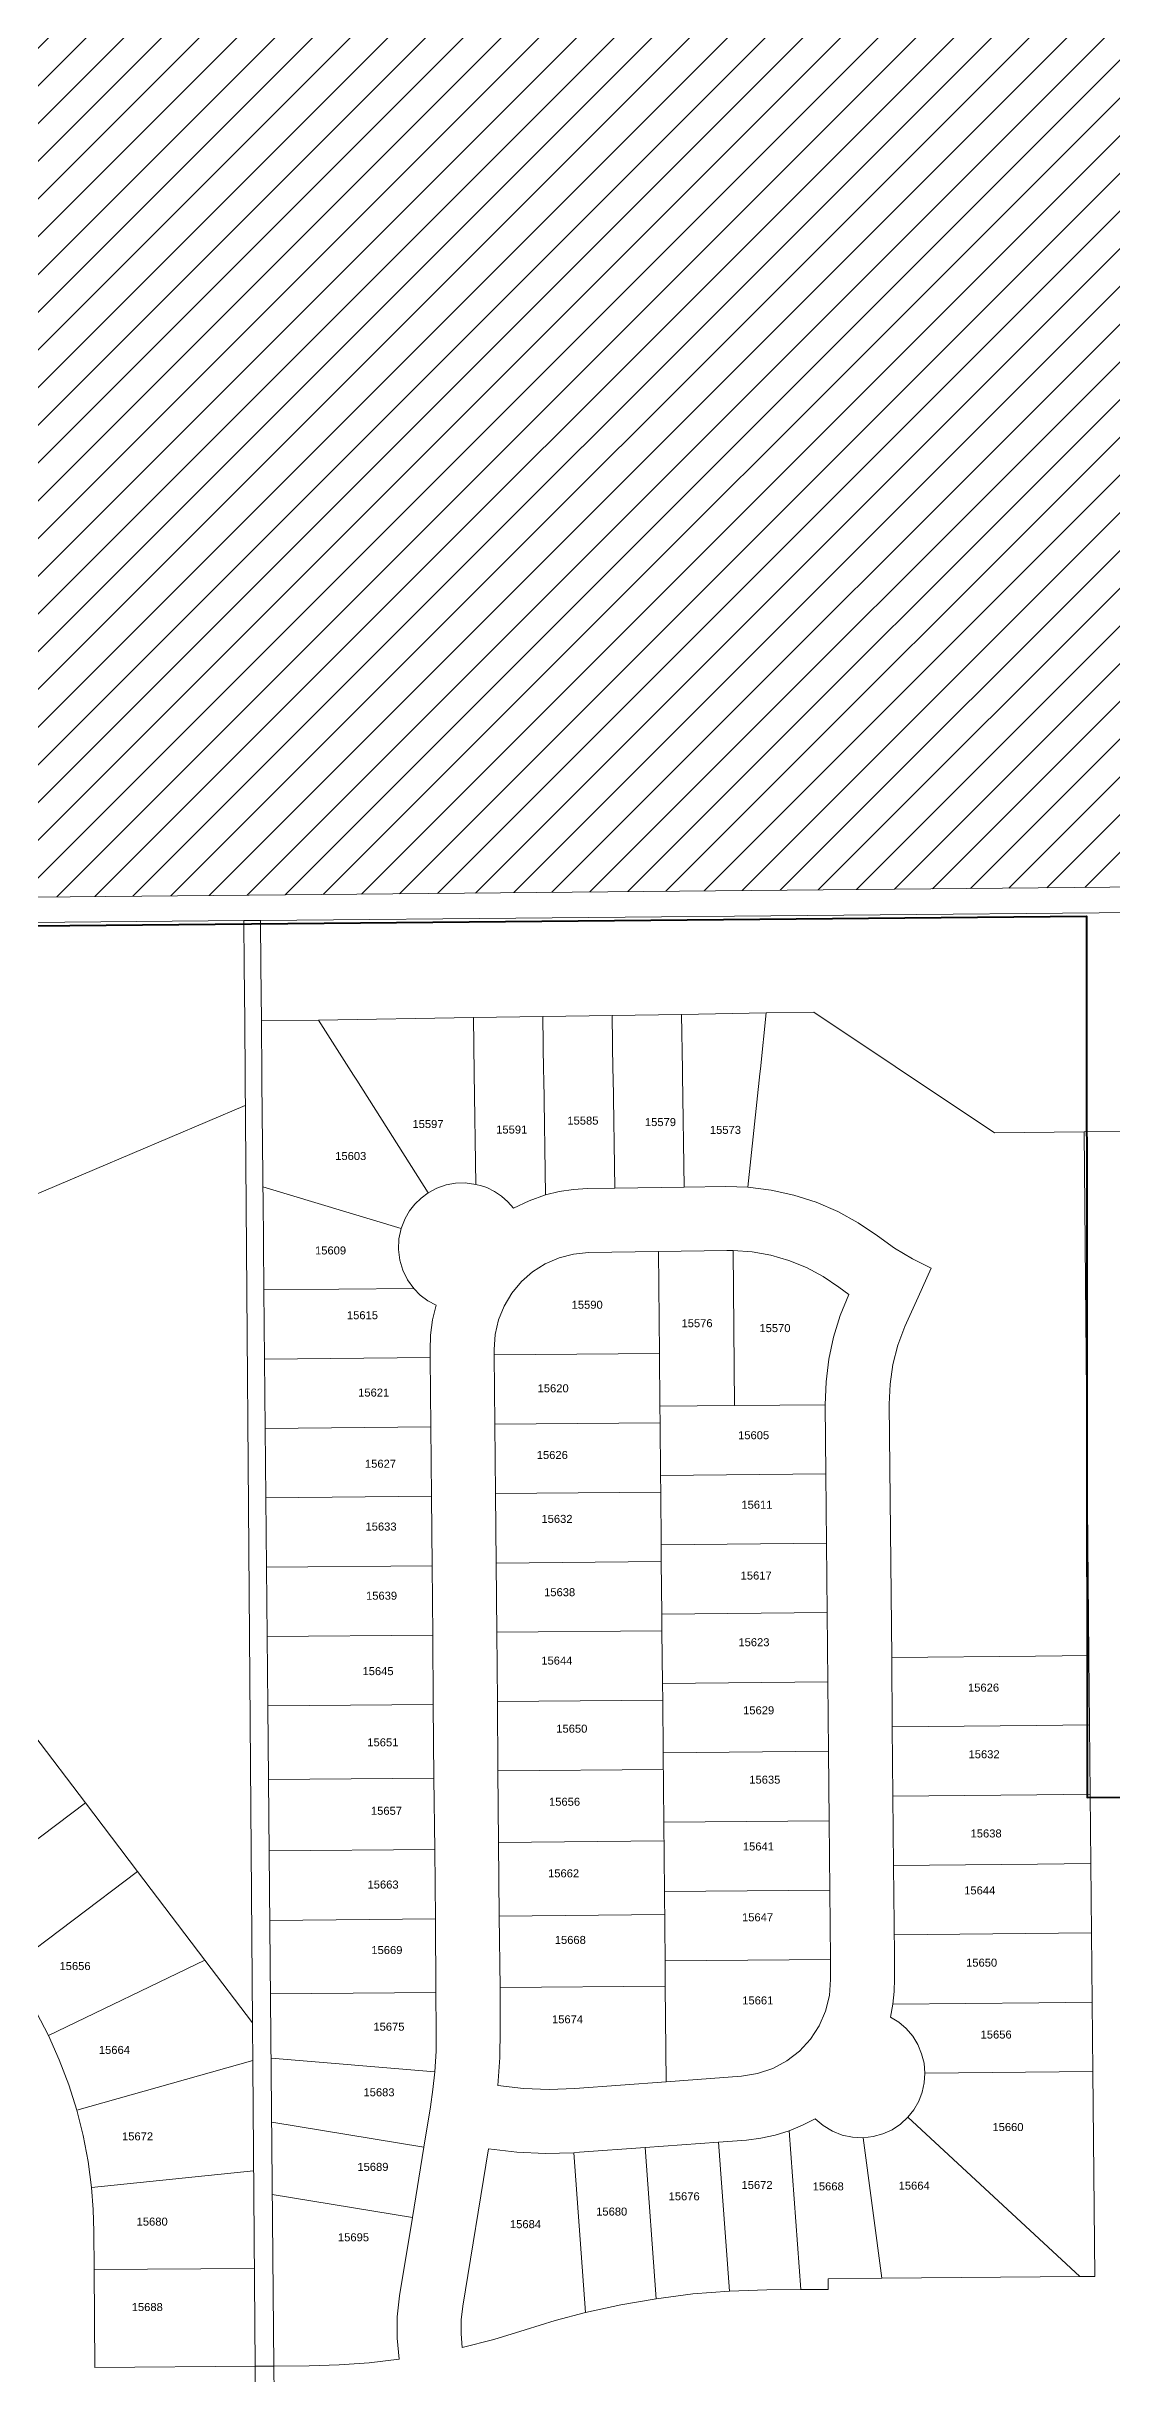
# Model space of a CAD drawing. Header units: feet. Extents: x 865220 to 2843432, y -2240498 to 970288.
# Drawn here: x 2834922 to 2835920, y 956462 to 958643 of the extents above; entities that cross this region are included whole.
import ezdxf
from ezdxf.enums import TextEntityAlignment as Align

# ---------------------------------------------------------------- set-up
doc = ezdxf.new("R2010")
doc.units = ezdxf.units.FT
doc.header["$LTSCALE"] = 0.015
doc.header["$MEASUREMENT"] = 0
for name, color, linetype in [('Dakota County Addresses', 7, 'Continuous'), ('Dakota County Parcels', 7, 'Continuous'), ('NOTES', 7, 'Continuous')]:
    doc.layers.add(name, color=color, linetype=linetype)
doc.layers.add('WORK BOUNDARY', color=110, linetype='Continuous', lineweight=40)
doc.styles.add('Dimensions 100', font='arial.ttf')

# ---------------------------------------------------------------- blocks, each defined once
blk = doc.blocks.new('ACMAP_ANN_TEMPLATE_Dakota County Addresses')
at = {"layer": 'Dakota County Addresses', "style": 'Dimensions 100'}
blk.add_attdef('DakotaCountyAddress', text='', height=50, dxfattribs=at).set_placement((0, 0), align=Align.CENTER)

msp = doc.modelspace()

# ---------------------------------------------------------------- hatches: boundary and pattern name
at = {"layer": 'NOTES', "ltscale": 100, "transparency": 33554623}
h = msp.add_hatch(dxfattribs=at)
h.set_pattern_fill('ANSI31', color=6, scale=200)
h.paths.add_polyline_path([(2833291, 960361.2), (2833296.4, 957830.4), (2835951.9, 957855.1), (2835952.1, 957633.8), (2836002.1, 957634.3), (2836007.8, 957015.8), (2836586.1, 957020.6), (2836586.1, 957030.6), (2836807.6, 957032.5), (2836807.5, 957043.6), (2836930.1, 957044.6), (2836931.4, 957054.2), (2836974.5, 957136.1), (2836974.5, 957242.6), (2836961.5, 957840.1), (2836959.6, 957945.6), (2838473.8, 957959.4), (2838405, 960436.1), (2838375.5, 960450.2), (2836960.4, 960390.3)])

# ---------------------------------------------------------------- linework, layer by layer
at = {"layer": 'Dakota County Parcels', "lineweight": 5, "ltscale": 100}
for p, q in [((2835122.2, 957823.5), (2835942.3, 957830.9)), ((2835106.7, 957823.4), (2835122.2, 957823.5)), ((2835106.7, 957823.4), (2835107, 957781)), ((2835122.6, 957781.2), (2835122.2, 957823.5)), ((2835107, 957781), (2835107.4, 957729)), ((2835123.1, 957729.4), (2835122.6, 957781.2)), ((2835107.4, 957729), (2835107.8, 957677)), ((2835176.6, 957730.2), (2835123.1, 957729.4)), ((2835123.1, 957729.2), (2835123.1, 957729.4)), ((2835123.6, 957677.3), (2835123.1, 957729.2)), ((2835321.8, 957732.5), (2835176.6, 957730.2)), ((2835176.6, 957730.2), (2835209.4, 957678.6)), ((2835386.8, 957733.5), (2835321.8, 957732.5)), ((2835321.8, 957732.5), (2835322.6, 957680.4)), ((2835451.8, 957734.5), (2835386.8, 957733.5)), ((2835386.8, 957733.5), (2835387.6, 957681.4)), ((2835516.8, 957735.5), (2835451.8, 957734.5)), ((2835451.8, 957734.5), (2835452.6, 957682.4)), ((2835596.2, 957736.8), (2835516.8, 957735.5)), ((2835516.8, 957735.5), (2835517.6, 957683.4)), ((2835596.2, 957736.8), (2835590.8, 957684.5)), ((2835640.7, 957737.5), (2835596.2, 957736.8)), ((2835717.2, 957686.5), (2835640.7, 957737.5)), ((2835107.8, 957677), (2835117.1, 956468.6)), ((2835123.6, 957672.4), (2835123.6, 957677.3)), ((2835209.4, 957678.6), (2835212.4, 957673.8)), ((2835212.4, 957673.8), (2835279.3, 957568.2)), ((2835322.6, 957680.4), (2835324.2, 957576.2)), ((2835387.6, 957681.4), (2835387.7, 957676.5)), ((2835387.7, 957676.5), (2835389.4, 957566.3)), ((2835452.6, 957682.4), (2835452.7, 957677.5)), ((2835452.7, 957677.5), (2835454.3, 957572.6)), ((2835517.6, 957683.4), (2835517.7, 957678.6)), ((2835517.7, 957678.6), (2835519.3, 957573.6)), ((2835590.2, 957679.7), (2835579.1, 957573.6)), ((2835590.8, 957684.5), (2835590.2, 957679.7)), ((2835810.3, 957624.5), (2835717.2, 957686.5)), ((2835124.4, 957584.4), (2835123.6, 957672.4)), ((2835894.2, 957625.3), (2835810.3, 957624.5)), ((2835994.2, 957626.2), (2835894.2, 957625.3)), ((2835898.7, 957134.6), (2835894.2, 957625.3)), ((2835124.5, 957573.9), (2835124.4, 957584.4)), ((2835124.6, 957563.5), (2835124.5, 957573.9)), ((2835124.5, 957573.9), (2835254.1, 957534.9)), ((2835324.2, 957576.2), (2835314.2, 957577.5)), ((2835454.3, 957572.6), (2835428.8, 957572.2)), ((2835519.3, 957573.6), (2835454.3, 957572.6)), ((2835558.3, 957574.2), (2835519.3, 957573.6)), ((2835579.1, 957573.6), (2835558.3, 957574.2)), ((2835125.4, 957477.3), (2835124.6, 957563.5)), ((2835257.8, 957544.3), (2835254.1, 957534.9)), ((2835254.1, 957534.9), (2835252, 957525.1)), ((2835495.2, 957513.2), (2835429.7, 957512.2)), ((2835559.3, 957514.2), (2835495.2, 957513.2)), ((2835495.2, 957513.2), (2835496.1, 957417.8)), ((2835565.2, 957514.2), (2835559.3, 957514.2)), ((2835565.2, 957514.2), (2835566.6, 957369)), ((2835125.4, 957477.3), (2835265.9, 957478.6)), ((2835126, 957412.3), (2835125.4, 957477.3)), ((2835664.3, 957479.9), (2835673.7, 957473.1)), ((2835126, 957412.3), (2835281.2, 957413.8)), ((2835126.6, 957347.3), (2835126, 957412.3)), ((2835281.1, 957420.8), (2835281.2, 957413.8)), ((2835281.2, 957413.8), (2835281.8, 957348.8)), ((2835341.1, 957421.4), (2835341.2, 957416.3)), ((2835341.2, 957416.3), (2835496.1, 957417.8)), ((2835341.2, 957416.3), (2835341.8, 957351.3)), ((2835496.1, 957417.8), (2835496.6, 957368.3)), ((2835496.6, 957368.3), (2835566.6, 957369)), ((2835496.6, 957368.3), (2835496.7, 957352.8)), ((2835566.6, 957369), (2835651.6, 957369.7)), ((2835651.6, 957369.7), (2835652.2, 957304.8)), ((2835711.6, 957370.3), (2835713.8, 957132.8)), ((2835126.6, 957347.3), (2835281.8, 957348.8)), ((2835127.2, 957282.4), (2835126.6, 957347.3)), ((2835281.8, 957348.8), (2835282.4, 957283.8)), ((2835341.8, 957351.3), (2835496.7, 957352.8)), ((2835341.8, 957351.3), (2835342.4, 957286.3)), ((2835496.7, 957352.8), (2835497.2, 957303.3)), ((2835497.2, 957303.3), (2835652.2, 957304.8)), ((2835497.2, 957303.3), (2835497.3, 957287.8)), ((2835652.2, 957304.8), (2835652.8, 957239.8)), ((2835127.2, 957282.4), (2835282.4, 957283.8)), ((2835127.8, 957217.4), (2835127.2, 957282.4)), ((2835282.4, 957283.8), (2835283, 957218.8)), ((2835342.4, 957286.3), (2835497.3, 957287.8)), ((2835342.4, 957286.3), (2835343, 957221.3)), ((2835497.3, 957287.8), (2835497.8, 957238.3)), ((2835497.8, 957238.3), (2835652.8, 957239.8)), ((2835497.8, 957238.3), (2835497.9, 957222.8)), ((2835652.8, 957239.8), (2835653.4, 957174.8)), ((2835127.8, 957217.4), (2835283, 957218.8)), ((2835128.4, 957152.4), (2835127.8, 957217.4)), ((2835283, 957218.8), (2835283.6, 957153.8)), ((2835343, 957221.3), (2835497.9, 957222.8)), ((2835343, 957221.3), (2835343.6, 957156.4)), ((2835497.9, 957222.8), (2835498.4, 957173.3)), ((2835498.4, 957173.3), (2835653.4, 957174.8)), ((2835498.4, 957173.3), (2835498.5, 957157.8)), ((2835653.4, 957174.8), (2835654, 957109.8)), ((2835128.4, 957152.4), (2835283.6, 957153.8)), ((2835129, 957087.4), (2835128.4, 957152.4)), ((2835283.6, 957153.8), (2835284.2, 957088.8)), ((2835343.6, 957156.4), (2835498.5, 957157.8)), ((2835343.6, 957156.4), (2835344.2, 957091.4)), ((2835498.5, 957157.8), (2835499, 957108.3)), ((2835848.7, 957134.1), (2835713.8, 957132.8)), ((2835713.8, 957132.8), (2835714.4, 957067.8)), ((2835898.7, 957134.6), (2835848.7, 957134.1)), ((2835899.3, 957069.6), (2835898.7, 957134.6)), ((2835499, 957108.3), (2835654, 957109.8)), ((2835499, 957108.3), (2835499.2, 957092.8)), ((2835654, 957109.8), (2835654.6, 957044.8)), ((2835129, 957087.4), (2835284.2, 957088.8)), ((2835134.8, 956468.7), (2835129, 957087.4)), ((2835284.2, 957088.8), (2835284.8, 957019.8)), ((2835284.2, 957088.8), (2835284.2, 957088.8)), ((2835344.2, 957091.4), (2835499.2, 957092.8)), ((2835344.2, 957091.4), (2835344.8, 957026.4)), ((2835344.2, 957091.4), (2835344.2, 957091.4)), ((2835499.2, 957092.8), (2835499.6, 957043.4)), ((2835849.3, 957069.1), (2835714.4, 957067.8)), ((2835714.4, 957067.8), (2835715, 957002.9)), ((2835899.3, 957069.6), (2835849.3, 957069.1)), ((2835899.9, 957004.6), (2835899.3, 957069.6)), ((2834909.8, 957060.3), (2834958.1, 956996.6)), ((2835499.6, 957043.4), (2835654.6, 957044.8)), ((2835499.6, 957043.4), (2835500.2, 956978.4)), ((2835654.6, 957044.8), (2835655.2, 956979.8)), ((2835129.7, 957018.4), (2835284.8, 957019.8)), ((2835284.8, 957019.8), (2835285.5, 956952.8)), ((2835499.8, 957027.8), (2835344.8, 957026.4)), ((2835344.8, 957026.4), (2835345.4, 956959.4)), ((2835850, 957004.1), (2835715, 957002.9)), ((2835715, 957002.9), (2835715.6, 956937.9)), ((2835899.9, 957004.6), (2835850, 957004.1)), ((2835900.5, 956939.6), (2835899.9, 957004.6)), ((2834837.8, 956905.6), (2834958.1, 956996.6)), ((2834958.1, 956996.6), (2835006.9, 956932.3)), ((2835500.2, 956978.4), (2835655.2, 956979.8)), ((2835500.2, 956978.4), (2835500.8, 956913.4)), ((2835655.2, 956979.8), (2835655.8, 956914.8)), ((2835500.4, 956960.8), (2835345.4, 956959.4)), ((2835345.4, 956959.4), (2835346, 956890.4)), ((2835006.9, 956932.3), (2834886.3, 956841.1)), ((2835006.9, 956932.3), (2835070, 956849.1)), ((2835130.3, 956951.4), (2835285.5, 956952.8)), ((2835285.5, 956952.8), (2835286.1, 956887.9)), ((2835850.6, 956939.1), (2835715.6, 956937.9)), ((2835715.6, 956937.9), (2835716.1, 956882.9)), ((2835900.5, 956939.6), (2835850.6, 956939.1)), ((2835901.2, 956874.6), (2835900.5, 956939.6)), ((2835500.8, 956913.4), (2835655.8, 956914.8)), ((2835500.8, 956913.4), (2835501.4, 956848.4)), ((2835655.8, 956914.8), (2835656.4, 956849.8)), ((2835501, 956891.8), (2835346, 956890.4)), ((2835346, 956890.4), (2835346.7, 956823.4)), ((2835130.9, 956886.4), (2835286.1, 956887.9)), ((2835286.1, 956887.9), (2835286.7, 956818.9)), ((2835716.1, 956882.9), (2835716.2, 956872.9)), ((2835901.2, 956874.6), (2835716.2, 956872.9)), ((2835716.2, 956872.9), (2835716.3, 956862.9)), ((2835901.8, 956809.6), (2835901.2, 956874.6)), ((2835070, 956849.1), (2834923.5, 956778.4)), ((2835070, 956849.1), (2835114.6, 956790.2)), ((2835501.4, 956848.4), (2835656.4, 956849.8)), ((2835501.4, 956848.4), (2835501.6, 956824.8)), ((2835656.4, 956849.8), (2835656.6, 956830.9)), ((2835716.3, 956862.9), (2835716.4, 956850.4)), ((2835716.4, 956850.4), (2835716.6, 956831.5)), ((2835501.6, 956824.8), (2835346.7, 956823.4)), ((2835346.7, 956823.4), (2835347, 956783.8)), ((2835501.6, 956824.8), (2835502.5, 956735.1)), ((2835131.5, 956817.4), (2835286.7, 956818.9)), ((2835286.7, 956818.9), (2835287, 956783.2)), ((2835712.6, 956795.8), (2835714.9, 956807.8)), ((2835714.9, 956807.8), (2835851.8, 956809.1)), ((2835851.8, 956809.1), (2835901.8, 956809.6)), ((2835901.8, 956809.6), (2835902.4, 956744.6)), ((2835114.9, 956755.1), (2834950, 956708.5)), ((2835132.1, 956757.3), (2835285.6, 956744.5)), ((2835573.2, 956740.4), (2835502.5, 956735.1)), ((2835745, 956743.1), (2835902.4, 956744.6)), ((2835902.4, 956744.6), (2835904.1, 956552.6)), ((2835502.5, 956735.1), (2835416.8, 956728.8)), ((2835132.7, 956697.3), (2835275.4, 956673.9)), ((2835281.6, 956711.5), (2835275.4, 956673.9)), ((2835890.3, 956552.5), (2835729, 956701.8)), ((2835275.4, 956673.9), (2835264.6, 956607.8)), ((2835335.9, 956672.3), (2835311.8, 956524.8)), ((2835482.6, 956673.5), (2835421.2, 956669)), ((2835551.4, 956678.6), (2835482.6, 956673.5)), ((2835493.1, 956531.8), (2835482.6, 956673.5)), ((2835577.7, 956680.5), (2835551.4, 956678.6)), ((2835561.8, 956538.9), (2835551.4, 956678.6)), ((2835628.8, 956540.3), (2835617.8, 956689.2)), ((2835704.5, 956551), (2835687.1, 956682.6)), ((2835115.7, 956651.6), (2834963.9, 956635.9)), ((2835415.8, 956668.6), (2835421.2, 956669)), ((2835426.9, 956518.8), (2835415.8, 956668.6)), ((2835133.3, 956629.3), (2835264.6, 956607.8)), ((2835264.6, 956607.8), (2835252.6, 956534.4)), ((2834966.4, 956559.1), (2834966.1, 956594.9)), ((2835116.4, 956560.2), (2834966.4, 956559.1)), ((2834967.1, 956467.4), (2834966.4, 956559.1)), ((2835596.9, 956540), (2835561.8, 956538.9)), ((2835596.9, 956540), (2835628.8, 956540.3)), ((2835628.8, 956540.3), (2835654.3, 956540.5)), ((2835654.2, 956550.5), (2835704.5, 956551)), ((2835654.2, 956550.5), (2835654.3, 956540.5)), ((2835704.5, 956551), (2835890.3, 956552.5)), ((2835890.3, 956552.5), (2835904.1, 956552.6)), ((2835117.1, 956468.6), (2834967.1, 956467.4)), ((2835117.1, 956468.6), (2835134.8, 956468.7)), ((2835117.1, 956468.6), (2835117.7, 956388.6)), ((2835134.8, 956468.7), (2835167.7, 956469)), ((2835135.5, 956388.7), (2835134.8, 956468.7))]:
    msp.add_line(p, q, dxfattribs=at)
for points in [[(2834012.8, 957813.4), (2834059.1, 957813.9), (2834079.1, 957814.1), (2834099.9, 957814.2), (2835106.7, 957823.4)], [(2834619.8, 957442.7), (2834620, 957442.9), (2834648.5, 957455), (2835108, 957650.2)], [(2835279.3, 957568.2), (2835272.8, 957563.4), (2835266.9, 957557.7), (2835261.9, 957551.3), (2835257.8, 957544.3)], [(2835314.2, 957577.5), (2835305.1, 957577.2), (2835296.1, 957575.6), (2835287.4, 957572.5), (2835279.3, 957568.2)], [(2835334.3, 957573.1), (2835329.3, 957574.9), (2835324.2, 957576.2)], [(2835359.3, 957553.9), (2835354.1, 957559.9), (2835348.1, 957565.1), (2835341.5, 957569.6), (2835334.3, 957573.1)], [(2835389.4, 957566.3), (2835374, 957560.9), (2835359.3, 957553.9)], [(2835428.8, 957572.2), (2835415.5, 957571.4), (2835402.3, 957569.4), (2835389.4, 957566.3)], [(2835700.5, 957527.8), (2835682.4, 957540.1), (2835663.2, 957550.7), (2835643.1, 957559.4), (2835622.2, 957566.2), (2835600.8, 957570.9), (2835579.1, 957573.6)], [(2835252, 957525.1), (2835251.6, 957515.1), (2835252.8, 957505.2), (2835255.7, 957495.7), (2835260.1, 957486.7), (2835265.9, 957478.6)], [(2835700.5, 957527.8), (2835716.5, 957516.5), (2835733.4, 957506.5), (2835750.9, 957497.7)], [(2835429.7, 957512.2), (2835415.7, 957510.9), (2835402.1, 957507.4), (2835389.1, 957501.8), (2835377.3, 957494.3), (2835366.7, 957485), (2835357.7, 957474.2), (2835350.5, 957462.1), (2835345.2, 957449.1), (2835342.1, 957435.4), (2835341.1, 957421.4)], [(2835664.3, 957479.9), (2835649.6, 957489.8), (2835633.9, 957498.2), (2835617.5, 957504.9), (2835600.4, 957509.8), (2835582.9, 957512.9), (2835565.2, 957514.2)], [(2835265.9, 957478.6), (2835272, 957472.4), (2835279.1, 957467.1), (2835286.8, 957462.9)], [(2835750.9, 957497.7), (2835738.5, 957470.4), (2835726, 957443.1)], [(2835286.8, 957462.9), (2835283.5, 957449.1), (2835281.7, 957435), (2835281.1, 957420.8)], [(2835673.7, 957473.1), (2835665.6, 957453.4), (2835659.4, 957433), (2835654.9, 957412.2), (2835652.3, 957391), (2835651.6, 957369.7)], [(2835726, 957443.1), (2835719.6, 957425.6), (2835715, 957407.5), (2835712.3, 957389), (2835711.6, 957370.3)], [(2834923.5, 956778.4), (2834912.3, 956800), (2834899.9, 956820.9), (2834886.3, 956841.1)], [(2835573.2, 956740.4), (2835588.1, 956742.7), (2835602.3, 956747.5), (2835615.6, 956754.6), (2835627.5, 956763.9), (2835637.7, 956774.9), (2835645.9, 956787.5), (2835651.9, 956801.3), (2835655.5, 956815.9), (2835656.6, 956830.9)], [(2835714.9, 956807.8), (2835716.2, 956819.6), (2835716.6, 956831.5)], [(2835285.6, 956744.5), (2835286.8, 956763.8), (2835287, 956783.2)], [(2835344.7, 956731.6), (2835346.6, 956757.7), (2835347, 956783.8)], [(2835745, 956743.1), (2835744.2, 956752.4), (2835741.9, 956761.4), (2835738.4, 956769.9), (2835733.5, 956777.8), (2835727.5, 956784.9), (2835720.5, 956790.9), (2835712.6, 956795.8)], [(2834950, 956708.5), (2834942.5, 956732.3), (2834933.6, 956755.6), (2834923.5, 956778.4)], [(2835281.6, 956711.5), (2835283.9, 956728), (2835285.6, 956744.5)], [(2835729, 956701.8), (2835734.6, 956708.9), (2835739.1, 956716.8), (2835742.4, 956725.2), (2835744.4, 956734.1), (2835745, 956743.1)], [(2835344.7, 956731.6), (2835368.6, 956728.9), (2835392.7, 956727.9), (2835416.8, 956728.8)], [(2834963.9, 956635.9), (2834960.6, 956660.3), (2834956, 956684.6), (2834950, 956708.5)], [(2835617.8, 956689.2), (2835630.2, 956694.3), (2835642.1, 956700.5)], [(2835642.1, 956700.5), (2835649.7, 956694), (2835658.2, 956688.9), (2835667.4, 956685.2), (2835677.2, 956683.1), (2835687.1, 956682.6)], [(2835687.1, 956682.6), (2835696.5, 956683.7), (2835705.6, 956686.2), (2835714.2, 956690.2), (2835722.1, 956695.4), (2835729, 956701.8)], [(2835335.9, 956672.3), (2835362.4, 956669.2), (2835389.1, 956667.9), (2835415.8, 956668.6)], [(2835577.7, 956680.5), (2835591.3, 956682.2), (2835604.7, 956685.1), (2835617.8, 956689.2)], [(2834966.1, 956594.9), (2834965.5, 956615.4), (2834963.9, 956635.9)], [(2835252.6, 956534.4), (2835250.4, 956514.7), (2835250.3, 956494.8), (2835252.3, 956475.1)], [(2835311.8, 956524.8), (2835310.3, 956511.9), (2835310.2, 956498.9), (2835311.3, 956485.9)], [(2835426.9, 956518.8), (2835398.4, 956511.2), (2835370.3, 956502.5)], [(2835493.1, 956531.8), (2835459.9, 956526.1), (2835426.9, 956518.8)], [(2835561.8, 956538.9), (2835527.4, 956536.2), (2835493.1, 956531.8)], [(2835311.3, 956485.9), (2835341, 956493.5), (2835370.3, 956502.5)], [(2835167.7, 956469), (2835196, 956469.8), (2835224.2, 956471.8), (2835252.3, 956475.1)]]:
    msp.add_lwpolyline(points, dxfattribs=at)
at = {"layer": 'NOTES', "color": 1, "lineweight": 5, "ltscale": 100, "flags": 128}
msp.add_lwpolyline([(2833291, 960361.2), (2833296.4, 957830.4), (2835951.9, 957855.1), (2835952.1, 957633.8), (2836002.1, 957634.3), (2836007.8, 957015.8), (2836586.1, 957020.6), (2836586.1, 957030.6), (2836807.6, 957032.5), (2836807.5, 957043.6), (2836930.1, 957044.6), (2836931.4, 957054.2), (2836974.5, 957136.1), (2836974.5, 957242.6), (2836961.5, 957840.1), (2836959.6, 957945.6), (2838473.8, 957959.4), (2838405, 960436.1), (2838375.5, 960450.2), (2836960.4, 960390.3)], close=True, dxfattribs=at)
at = {"layer": 'WORK BOUNDARY', "ltscale": 100, "flags": 128}
msp.add_lwpolyline([(2833211.9, 960564.4), (2833241.9, 957803.3), (2835896.4, 957827.5), (2835896.9, 957001.6), (2836935, 957004.8)], dxfattribs=at)

# ---------------------------------------------------------------- block references
at = {"layer": 'Dakota County Addresses', "lineweight": 5, "ltscale": 100, "xscale": 0.15, "yscale": 0.15, "zscale": 0.15}
for p, values in [((2835279.2, 957629), {'DakotaCountyAddress': '15597'}), ((2835357.7, 957623.8), {'DakotaCountyAddress': '15591'}), ((2835424.4, 957632.2), {'DakotaCountyAddress': '15585'}), ((2835497.1, 957630.8), {'DakotaCountyAddress': '15579'}), ((2835558, 957623.5), {'DakotaCountyAddress': '15573'}), ((2835206.8, 957599), {'DakotaCountyAddress': '15603'}), ((2835187.9, 957510.5), {'DakotaCountyAddress': '15609'}), ((2835217.8, 957449.8), {'DakotaCountyAddress': '15615'}), ((2835428.4, 957459.6), {'DakotaCountyAddress': '15590'}), ((2835531.4, 957442.3), {'DakotaCountyAddress': '15576'}), ((2835604.4, 957437.7), {'DakotaCountyAddress': '15570'}), ((2835228.3, 957377.3), {'DakotaCountyAddress': '15621'}), ((2835396.5, 957381.3), {'DakotaCountyAddress': '15620'}), ((2835395.7, 957318.8), {'DakotaCountyAddress': '15626'}), ((2835584.4, 957337.3), {'DakotaCountyAddress': '15605'}), ((2835234.7, 957310.6), {'DakotaCountyAddress': '15627'}), ((2835235.2, 957251.7), {'DakotaCountyAddress': '15633'}), ((2835400.1, 957258.9), {'DakotaCountyAddress': '15632'}), ((2835587.5, 957272.2), {'DakotaCountyAddress': '15611'}), ((2835235.7, 957186.9), {'DakotaCountyAddress': '15639'}), ((2835402.6, 957190.2), {'DakotaCountyAddress': '15638'}), ((2835586.8, 957205.8), {'DakotaCountyAddress': '15617'}), ((2835584.7, 957143.3), {'DakotaCountyAddress': '15623'}), ((2835400, 957126.1), {'DakotaCountyAddress': '15644'}), ((2835232.4, 957116.2), {'DakotaCountyAddress': '15645'}), ((2835799.9, 957100.8), {'DakotaCountyAddress': '15626'}), ((2835589.1, 957079.5), {'DakotaCountyAddress': '15629'}), ((2835414, 957062.3), {'DakotaCountyAddress': '15650'}), ((2835236.9, 957049.5), {'DakotaCountyAddress': '15651'}), ((2835800.4, 957038.3), {'DakotaCountyAddress': '15632'}), ((2835594.9, 957014.5), {'DakotaCountyAddress': '15635'}), ((2835407.2, 956993.8), {'DakotaCountyAddress': '15656'}), ((2835240.3, 956985.3), {'DakotaCountyAddress': '15657'}), ((2835588.9, 956951.9), {'DakotaCountyAddress': '15641'}), ((2835802.3, 956964.1), {'DakotaCountyAddress': '15638'}), ((2835406.3, 956926.7), {'DakotaCountyAddress': '15662'}), ((2835237.1, 956916.2), {'DakotaCountyAddress': '15663'}), ((2835796.3, 956910.7), {'DakotaCountyAddress': '15644'}), ((2835588.1, 956885.5), {'DakotaCountyAddress': '15647'}), ((2835412.6, 956864.3), {'DakotaCountyAddress': '15668'}), ((2834948.4, 956839.8), {'DakotaCountyAddress': '15656'}), ((2835240.7, 956854.8), {'DakotaCountyAddress': '15669'}), ((2835798.1, 956843), {'DakotaCountyAddress': '15650'}), ((2835588.3, 956807.6), {'DakotaCountyAddress': '15661'}), ((2835242.6, 956783), {'DakotaCountyAddress': '15675'}), ((2835410, 956789.9), {'DakotaCountyAddress': '15674'}), ((2835811.7, 956775.6), {'DakotaCountyAddress': '15656'}), ((2834985.3, 956761.2), {'DakotaCountyAddress': '15664'}), ((2835233.3, 956721.5), {'DakotaCountyAddress': '15683'}), ((2835822.8, 956688.9), {'DakotaCountyAddress': '15660'}), ((2835007, 956680.2), {'DakotaCountyAddress': '15672'}), ((2835227.6, 956651.6), {'DakotaCountyAddress': '15689'}), ((2835519.3, 956624), {'DakotaCountyAddress': '15676'}), ((2835587.6, 956634.6), {'DakotaCountyAddress': '15672'}), ((2835654.3, 956633.3), {'DakotaCountyAddress': '15668'}), ((2835734.9, 956634), {'DakotaCountyAddress': '15664'}), ((2835020.7, 956600.3), {'DakotaCountyAddress': '15680'}), ((2835370.6, 956597.9), {'DakotaCountyAddress': '15684'}), ((2835451.4, 956609.7), {'DakotaCountyAddress': '15680'}), ((2835209.4, 956585.6), {'DakotaCountyAddress': '15695'}), ((2835016.1, 956520.2), {'DakotaCountyAddress': '15688'})]:
    msp.add_blockref('ACMAP_ANN_TEMPLATE_Dakota County Addresses', p, dxfattribs=at).add_auto_attribs(values)

doc.saveas('drawing.dxf')
